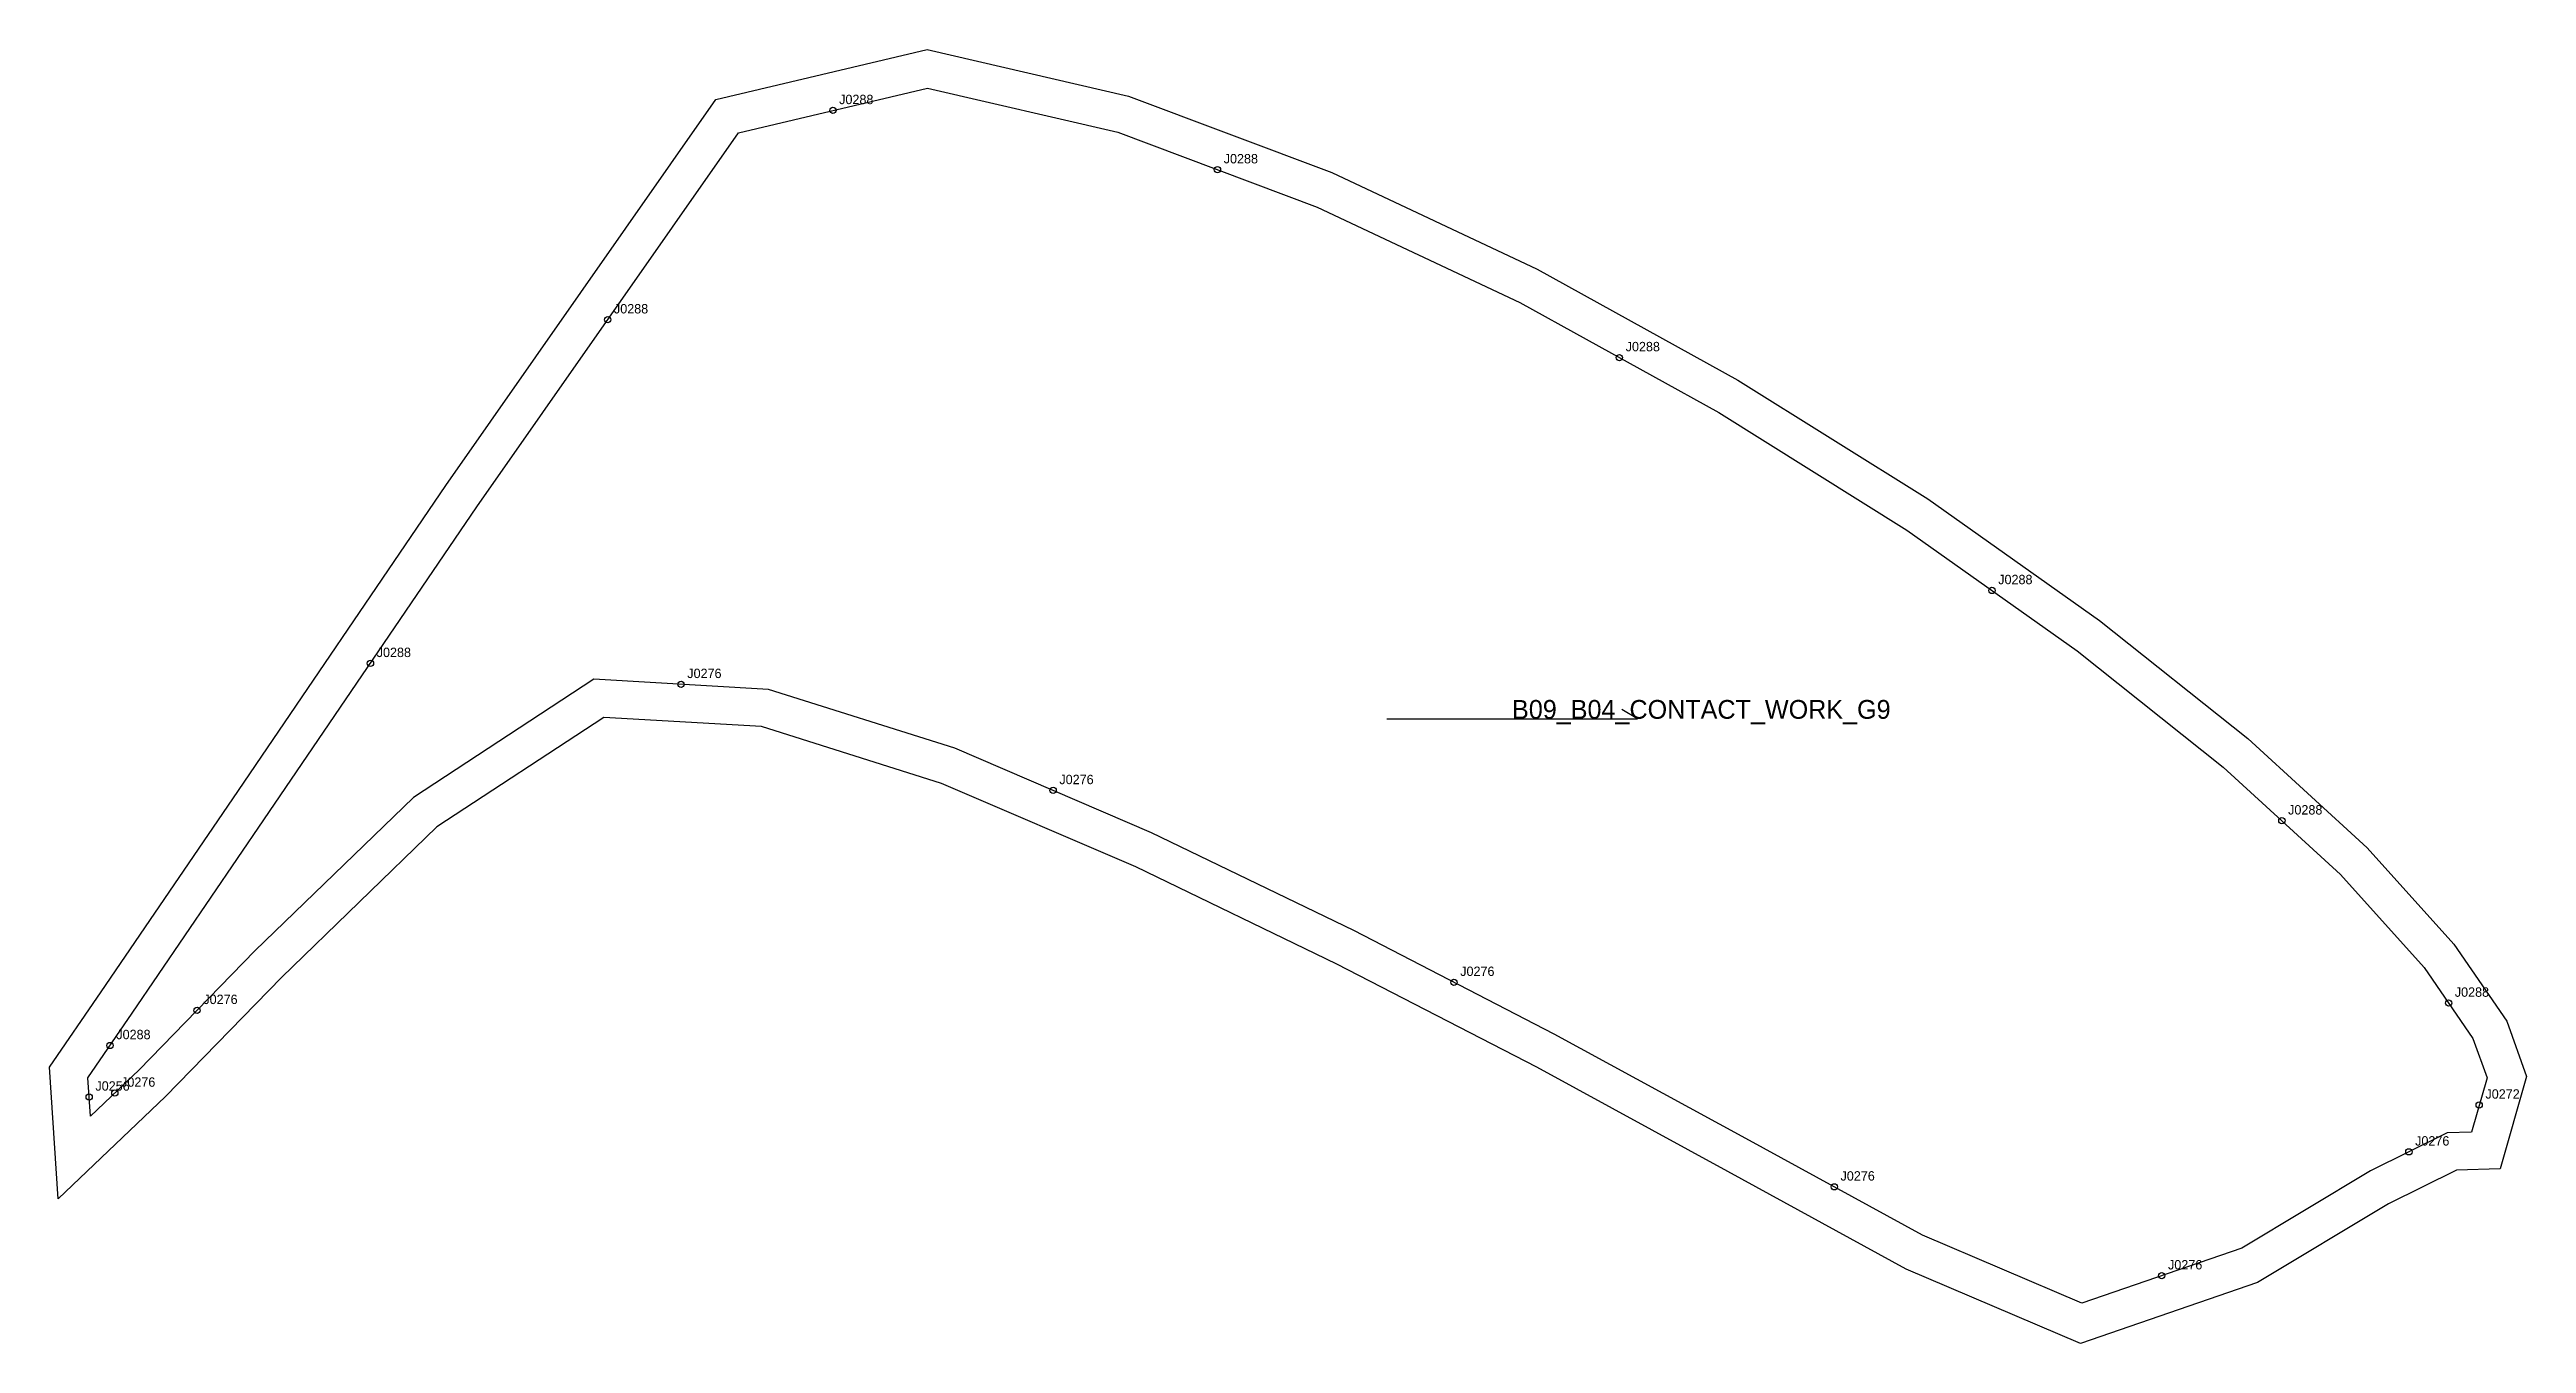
# Model space of a CAD drawing. Header units: millimetres. Extents: x -12 to 778, y -85 to 328.
import ezdxf

# ---------------------------------------------------------------- set-up
doc = ezdxf.new("R2010")
doc.units = ezdxf.units.MM
for name, color, linetype in [('CUT', 1, 'Continuous'), ('GRAIN', 3, 'Continuous'), ('LABEL', 7, 'Continuous'), ('NOTCH', 2, 'Continuous'), ('SEW', 5, 'Continuous')]:
    doc.layers.add(name, color=color, linetype=linetype)

msp = doc.modelspace()

# ---------------------------------------------------------------- linework, layer by layer
at = {"layer": 'CUT'}
msp.add_lwpolyline([(-12.24, 3.37), (4.27, 27.37), (46.27, 89.06), (114.31, 189.19), (200.44, 312.45), (267.95, 328.4), (332.22, 313.51), (397.09, 289.12), (462.61, 258.27), (526.72, 222.78), (587.32, 184.85), (642.19, 145.98), (689.48, 108.32), (727.59, 73.38), (755.22, 42.61), (772.14, 18.02), (778.44, 0.41), (769.99, -29.12), (756.13, -29.55), (734.38, -40.26), (692.63, -65.37), (636.05, -84.89), (580.41, -61.12), (523.54, -29.96), (462.48, 3.34), (398.7, 36.31), (334.55, 67.33), (272.53, 93.99), (215.03, 112.12), (164.73, 115.05), (111.44, 80.09), (61.81, 32.05), (24.82, -6.03), (-9.51, -38.67), (-12.24, 3.37)], close=True, dxfattribs=at)
at = {"layer": 'GRAIN'}
for p, q in [((414.62, 114.64), (494.62, 114.64)), ((494.62, 114.64), (489.62, 117.64))]:
    msp.add_line(p, q, dxfattribs=at)
at = {"layer": 'NOTCH'}
for centre in [(237.82, 308.95), (360.58, 290.03), (165.93, 242.1), (488.89, 230.01), (607.82, 155.62), (90.2, 132.35), (189.34, 125.64), (308.12, 91.75), (700.36, 82.06), (436.08, 30.49), (753.57, 23.84), (34.86, 21.52), (7.08, 10.29), (0.4, -6.15), (8.59, -4.9), (763.35, -8.7), (740.9, -23.68), (557.48, -34.87), (662.02, -63.24)]:
    msp.add_circle(centre, 1, dxfattribs=at)
at = {"layer": 'SEW'}
msp.add_lwpolyline([(0, 0), (14.17, 20.59), (56.19, 82.31), (124.2, 182.38), (207.66, 301.83), (267.98, 316.07), (328.74, 302), (392.41, 278.06), (457.14, 247.58), (520.63, 212.44), (580.67, 174.86), (634.98, 136.39), (681.67, 99.19), (719.05, 64.93), (745.77, 35.17), (761.36, 12.51), (765.84, 0), (760.86, -17.4), (753.17, -17.64), (728.62, -29.72), (687.53, -54.44), (636.51, -72.04), (585.67, -50.32), (529.29, -19.43), (468.1, 13.93), (404.07, 47.04), (339.54, 78.25), (276.71, 105.26), (217.21, 124.01), (161.47, 127.26), (103.91, 89.5), (53.34, 40.54), (16.38, 2.51), (0.8, -12.3)], close=True, dxfattribs=at)

# ---------------------------------------------------------------- texts
at = {"layer": 'LABEL'}
for s, height, p in [('J0288', 3, (239.82, 310.95)), ('J0288', 3, (362.58, 292.03)), ('J0288', 3, (167.93, 244.1)), ('J0288', 3, (490.89, 232.01)), ('J0288', 3, (609.82, 157.62)), ('J0288', 3, (92.2, 134.35)), ('J0276', 3, (191.34, 127.64)), ('B09_B04_CONTACT_WORK_G9', 6, (454.62, 114.64)), ('J0276', 3, (310.12, 93.75)), ('J0288', 3, (702.36, 84.06)), ('J0276', 3, (438.08, 32.49)), ('J0276', 3, (36.86, 23.52)), ('J0288', 3, (755.57, 25.84)), ('J0288', 3, (9.08, 12.29)), ('J0276', 3, (10.59, -2.9)), ('J0256', 3, (2.4, -4.15)), ('J0272', 3, (765.35, -6.7)), ('J0276', 3, (742.9, -21.68)), ('J0276', 3, (559.48, -32.87)), ('J0276', 3, (664.02, -61.24))]:
    msp.add_text(s, height=height, dxfattribs=at).set_placement(p)

doc.saveas('drawing.dxf')
